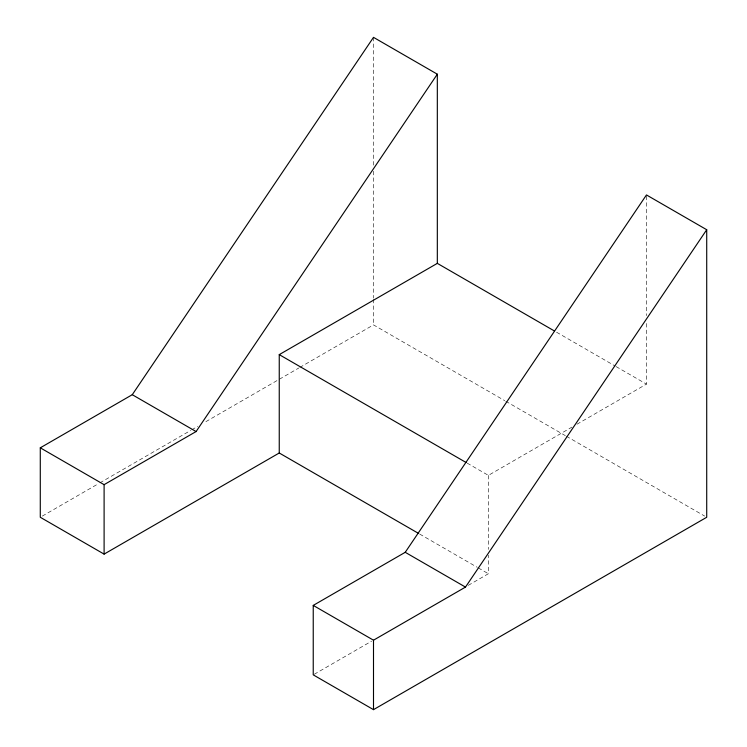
<?xml version="1.0" encoding="UTF-8"?>
<svg xmlns="http://www.w3.org/2000/svg" width="747" height="747" viewBox="0 0 747 747"><rect width="100%" height="100%" fill="white"/><g stroke="black" fill="none" stroke-linecap="round" stroke-linejoin="round"><path stroke-width="0.56" stroke-dasharray="3.73 2.8" d="M42.299 516.102L98.847 483.458M99.855 482.87L190.737 430.403M191.746 429.824L197.806 426.322M205.883 421.663L298.781 368.028M299.79 367.44L373.5 324.889L504.767 400.672M467.174 463.121L488.389 475.372L571.959 427.125M576.992 424.221L646.463 384.117L646.463 321.443M314.244 674.28L371.623 641.15M468.257 585.359L488.389 573.733L488.389 555.217M556.543 332.2L615.136 366.03M616.144 366.618L646.463 384.117M505.775 401.26L565.358 435.65M566.366 436.239L704.701 516.102M419.693 534.068L477.277 567.318M478.285 567.907L488.389 573.733M646.463 196.106L646.463 315.636M488.389 475.372L488.389 549.437M373.5 37.35L373.5 165.404M373.5 171.222L373.5 298.109M373.5 299.276L373.5 324.889"/><path stroke-width="1.12" d="M132.266 394.705L373.5 37.35L437.322 74.196L437.322 263.364L279.247 354.629L279.247 452.99L104.104 554.115L40.282 517.269L40.282 447.817L132.266 394.705L196.088 431.551L437.322 74.196M405.229 552.304L646.463 194.939L706.718 229.731L706.718 517.269L373.5 709.65L313.236 674.858L313.236 605.406L405.229 552.304L465.484 587.095L706.718 229.731M40.282 447.817L104.104 484.663L196.088 431.551M313.236 605.406L373.5 640.198L465.484 587.095M437.322 263.364L554.517 331.033M279.247 354.629L466.165 462.542M279.247 452.99L418.675 533.489M373.5 640.198L373.5 709.65M104.104 484.663L104.104 554.115"/></g></svg>
